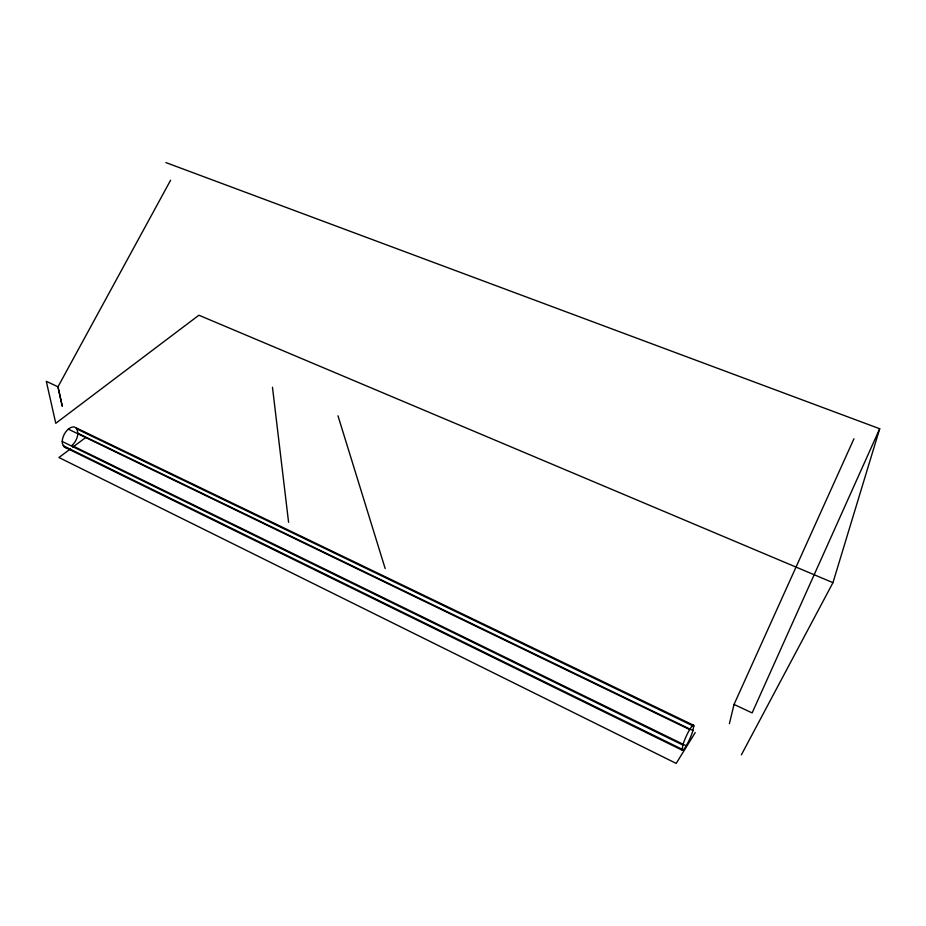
<?xml version="1.0" encoding="UTF-8"?>
<svg xmlns="http://www.w3.org/2000/svg" width="926" height="926" viewBox="0 0 926 926"><rect width="100%" height="100%" fill="white"/><g stroke="black" fill="none" stroke-linecap="round" stroke-linejoin="round"><path stroke-width="1.39" d="M682.126 750.176L682.832 745.025A13.786 2.153 -65.9 0 1 688.886 730.95A13.786 2.153 -65.9 0 1 693.736 725.336L75.816 427.696A11.251 6.551 -62 0 0 67.309 430.081A11.251 6.551 -62 0 0 62.227 441.482L62.447 443.82L64.38 447.026L682.126 750.176A13.786 2.153 -65.9 0 0 686.988 744.492A13.786 2.153 -65.9 0 0 692.984 730.545L693.736 725.336M729.387 723.704L734.04 704.431L853.934 438.785M741.379 754.852L832.96 582.662L879.7 428.75L165.916 162.594M879.7 428.75L752.132 712.927L734.04 704.431M170.627 180.188L57.979 386.802L62.204 406.028L57.979 386.802L46.3 381.315L55.78 423.298L198.893 315.222L832.96 582.662M695.241 732.535L676.188 763.406L58.928 457.513L70.48 448.89M72.795 447.154L85.505 437.674M75.816 427.696L76.997 429.039L693.887 726.343M76.997 429.039L77.888 433.252L692.984 730.545M68.316 429.143L689.673 729.584M686.247 745.789L71.881 445.464A11.251 6.551 -62 0 0 77.888 433.252M62.227 441.482L682.832 745.025M63.176 445.707L681.964 749.215M337.99 415.809L385.17 568.564M272.476 387.265L288.588 522.31M65.977 447.675A11.251 6.551 -62 0 1 64.38 447.026"/></g></svg>
